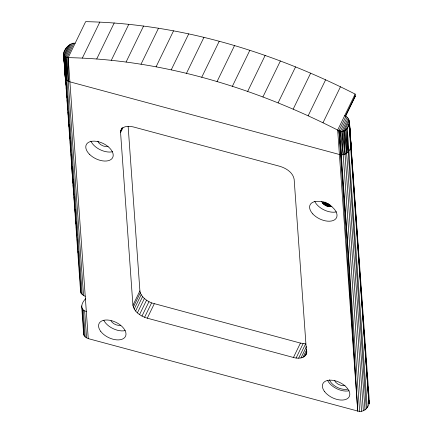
<?xml version="1.0" encoding="UTF-8"?>
<svg xmlns="http://www.w3.org/2000/svg" width="433" height="433" viewBox="0 0 433 433"><rect width="100%" height="100%" fill="white"/><g stroke="black" fill="none" stroke-linecap="round" stroke-linejoin="round"><path stroke-width="0.65" d="M306.862 352.771C305.292 358.551 298.213 358.908 293.444 357.479L147.28 318.19C141.061 316.306 134.143 312.15 132.915 305.254L120.569 132.574L120.704 130.836L121.944 128.114M345.242 116.91L355.184 96.532L355.141 94.085C271.756 51.641 179.646 23.577 85.647 21.65L68.176 57.632L68.235 81.399L83.547 295.56L85.231 296.221M65.583 79.201C65.253 72.246 64.815 77.188 65.843 79.174L81.15 293.336L83.547 295.56M369.365 400.958C369.625 406.912 363.964 413.006 357.755 411.058L88.262 338.622L85.187 336.977L84.181 335.737L82.254 308.756C80.652 305.233 83.212 301.189 85.637 298.721M75.163 43.24C68.479 41.86 57.351 56.512 68.176 57.632C162.175 59.559 254.285 87.623 337.664 130.073C346.746 136 354.562 119.411 344.657 115.676M305.698 355.174L306.353 353.647L306.488 351.91L294.142 179.23C292.914 172.334 285.996 168.177 279.778 166.294L133.613 127.004C129.559 125.998 124.201 125.619 121.359 129.31M66.476 47.522L63.683 53.264L63.862 55.895M64.398 63.786L65.242 76.278L63.581 54.314L65.296 77.761L63.781 55.272L68.511 45.519M69.74 44.723L64.23 56.068L65.843 79.174L68.235 81.399L339.412 154.494C345.507 156.4 351.423 150.375 351.022 144.395L349.48 122.295L351.076 145.883L349.393 123.567L346.606 129.31L366.313 408.833M63.781 55.272L65.843 79.174L64.928 56.718L71.061 44.079M82.156 294.575L66.844 80.414L65.854 57.216L72.463 43.603M73.859 43.322L66.963 57.524L68.235 81.399L65.854 57.216M82.346 58.06L99.823 22.072M96.743 58.931L114.215 22.944M111.335 60.241L128.812 24.259M126.106 62L143.577 26.012M141.028 64.192L158.5 28.205M120.704 130.836L122.16 127.838M120.569 132.574L122.902 127.773M156.075 66.817L173.546 30.835M171.224 69.875L188.696 33.893M186.45 73.361L203.927 37.379M201.735 77.269L219.206 41.281M217.047 81.588L234.518 45.6M232.364 86.313L249.836 50.325M132.915 305.254L139.902 290.862L128.136 126.274M133.304 307.132L140.297 292.74L139.902 290.862M134.208 309.075L141.201 294.684L140.297 292.74M135.589 311.018L142.581 296.621L141.201 294.684M137.396 312.875L144.384 298.483L142.581 296.621M247.66 91.439L265.137 55.451M139.556 314.585L146.543 300.193L144.384 298.483M141.986 316.079L148.974 301.682L146.543 300.193M144.595 317.297L151.582 302.9L300.432 343.088L305.628 343.791L298.635 358.183M147.28 318.19L154.267 303.798M262.912 96.954L280.389 60.966M278.1 102.854L295.571 66.866M293.19 109.121L310.661 73.139M308.166 115.757L325.638 79.775M322.996 122.745L340.473 86.762M355.141 94.085L337.664 130.073L357.755 411.058L347.396 240.391L339.012 130.647L345.913 116.445M345.361 116.228L355.266 95.834M359.617 411.35L341.274 154.787L340.457 131.026L347.071 117.413M361.528 411.253L343.19 154.695L341.902 131.167L348.04 118.534M363.368 410.776L345.025 154.218L344.522 130.734L349.263 120.98L349.561 124.996M331.943 206.46C328.49 207.385 324.707 205.567 322.488 202.915L323.072 201.713M322.747 203.196L323.332 201.994M322.969 203.488L323.548 202.287M323.267 203.754L324.144 201.957M323.527 204.04L324.404 202.238M323.862 204.289L324.734 202.492M324.16 204.56L325.324 202.162M324.523 204.793L325.394 202.99M324.853 205.042L326.017 202.644M325.232 205.247L326.401 202.85M325.594 205.48L326.758 203.077M325.989 205.653L327.153 203.256M326.368 205.859L327.537 203.461M326.774 206L327.938 203.602M327.169 206.178L328.333 203.781M327.575 206.287L328.739 203.889M327.976 206.427L328.853 204.63M328.376 206.503L329.248 204.701M328.777 206.611L329.654 204.809M329.167 206.644L330.038 204.847M329.562 206.714L330.146 205.518M329.93 206.714L330.509 205.513M330.314 206.747L330.899 205.545M293.444 357.479L300.432 343.088M296.107 358.021L303.095 343.623M300.946 357.967L306.477 346.573M302.938 357.371L306.726 349.577M304.545 356.429L306.873 351.634M355.184 96.532L354.281 97.56M82.254 308.756L83.255 309.996L86.329 311.636M148.974 301.682L151.582 302.9M322.488 202.915L321.73 201.459M65.291 76.013L80.608 291.923L81.15 293.336M81.658 305.86L83.639 334.325L84.181 335.737M341.902 131.167L345.025 154.218L343.266 131.069L348.776 119.724L348.874 121.056M340.457 131.026L343.19 154.695M344.522 130.734L346.654 153.39L364.997 409.954M341.274 154.787L339.012 130.647L357.755 411.058M64.928 56.718L66.844 80.414M349.664 126.333L369.419 402.441M71.364 161.882L72.522 177.389M72.625 178.742L72.977 183.462M73.08 184.81L73.377 188.858M73.529 190.877L73.832 194.926M73.983 196.95L74.238 200.322M74.438 203.017L74.687 206.389M74.893 209.09L75.142 212.462M75.347 215.158L75.548 217.859M75.797 221.231L76.002 223.926M76.251 227.298L76.403 229.322M76.706 233.365L76.858 235.39M77.161 239.438L77.312 241.462M77.615 245.506L77.713 246.853M78.064 251.578L78.167 252.926M64.317 61.892L64.024 57.908L64.3 61.962M64.463 63.884L64.755 67.867M64.901 69.859L65.145 73.177M65.784 81.891L66.027 85.252M66.227 87.948L66.471 91.309M66.666 94.004L66.915 97.365M67.11 100.061L67.31 102.751M67.553 106.117L67.748 108.807M67.997 112.169L68.192 114.864M68.441 118.225L68.636 120.921M68.885 124.282L69.08 126.977M69.323 130.338L69.475 132.357M69.767 136.395L69.919 138.414M70.211 142.452L70.357 144.47M70.655 148.508L70.801 150.527M71.099 154.565L71.245 156.584M71.542 160.621L71.64 161.969M71.981 166.678L72.084 168.026M72.425 172.735L72.522 174.077M72.868 178.791L72.966 180.133M73.312 184.848L73.41 186.19M349.014 124.715L368.97 403.902L349.393 123.567L368.97 403.902M367.227 407.502L347.266 128.314L347.975 152.275L345.669 130.138L346.654 153.39M68.176 57.632L88.262 338.622M84.646 310.975L86.578 337.957M83.255 309.996L85.187 336.977M64.441 63.97L64.723 67.981M64.869 69.989L65.15 74.005M63.997 57.865L64.311 62.471M349.263 120.98L349.48 124.98M349.631 127.648L349.815 130.983M350.075 135.648L350.183 137.651M83.585 332.842L83.639 334.325M80.554 290.44L80.608 291.923M345.036 385.235A6.609 3.81 25.9 0 1 334.585 380.596M120.444 325.286A6.609 3.81 25.9 0 1 110.972 320.783M108.071 146.354A6.609 3.81 25.9 0 1 97.847 141.218M349.052 390.766A14.684 8.465 25.9 0 1 327.635 380.472M347.477 389.191A12.238 7.052 25.9 0 1 329.437 379.801M125.234 330.606A14.684 8.465 25.9 0 1 103.817 320.312M112.683 151.702A14.684 8.465 25.9 0 1 90.892 141.153M336.473 211.867A14.684 8.465 25.9 0 1 314.699 201.296M63.878 55.917L63.683 53.264L63.873 55.938M324.561 391.551A14.684 8.465 25.9 0 0 348.294 397.927A14.684 8.465 25.9 0 0 335.434 380.861A14.684 8.465 25.9 0 0 324.561 391.551M100.743 331.391A14.684 8.465 25.9 0 0 124.477 337.767A14.684 8.465 25.9 0 0 111.617 320.701A14.684 8.465 25.9 0 0 100.743 331.391M89.463 154.267A14.684 8.465 25.9 0 0 112.612 157.699A14.684 8.465 25.9 0 0 96.407 141.342A14.684 8.465 25.9 0 0 89.463 154.267M312.783 213.907A14.684 8.465 25.9 0 0 336.192 218.254A14.684 8.465 25.9 0 0 320.956 201.626A14.684 8.465 25.9 0 0 312.783 213.907"/></g></svg>
